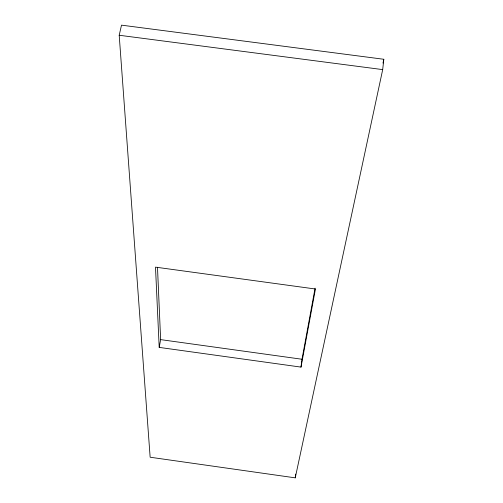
<?xml version="1.0" encoding="UTF-8"?>
<svg xmlns="http://www.w3.org/2000/svg" width="503" height="503" viewBox="0 0 503 503"><rect width="100%" height="100%" fill="white"/><g stroke="black" fill="none" stroke-linecap="round" stroke-linejoin="round"><path stroke-width="0.75" d="M382.695 69.609L383.802 59.272L121.512 25.15L119.198 35.254L150.146 457.227L295.242 477.85L382.695 69.609L119.198 35.254M295.242 477.85L295.701 474.103M301.001 367.108L315.438 289.011L155.496 267.137L159.2 347.391L301.001 367.108L302.001 359.249L315.079 288.156M159.2 347.391L160.633 339.626L157.489 267.231M382.978 63.114L383.802 59.272M160.633 339.626L302.001 359.249"/></g></svg>
